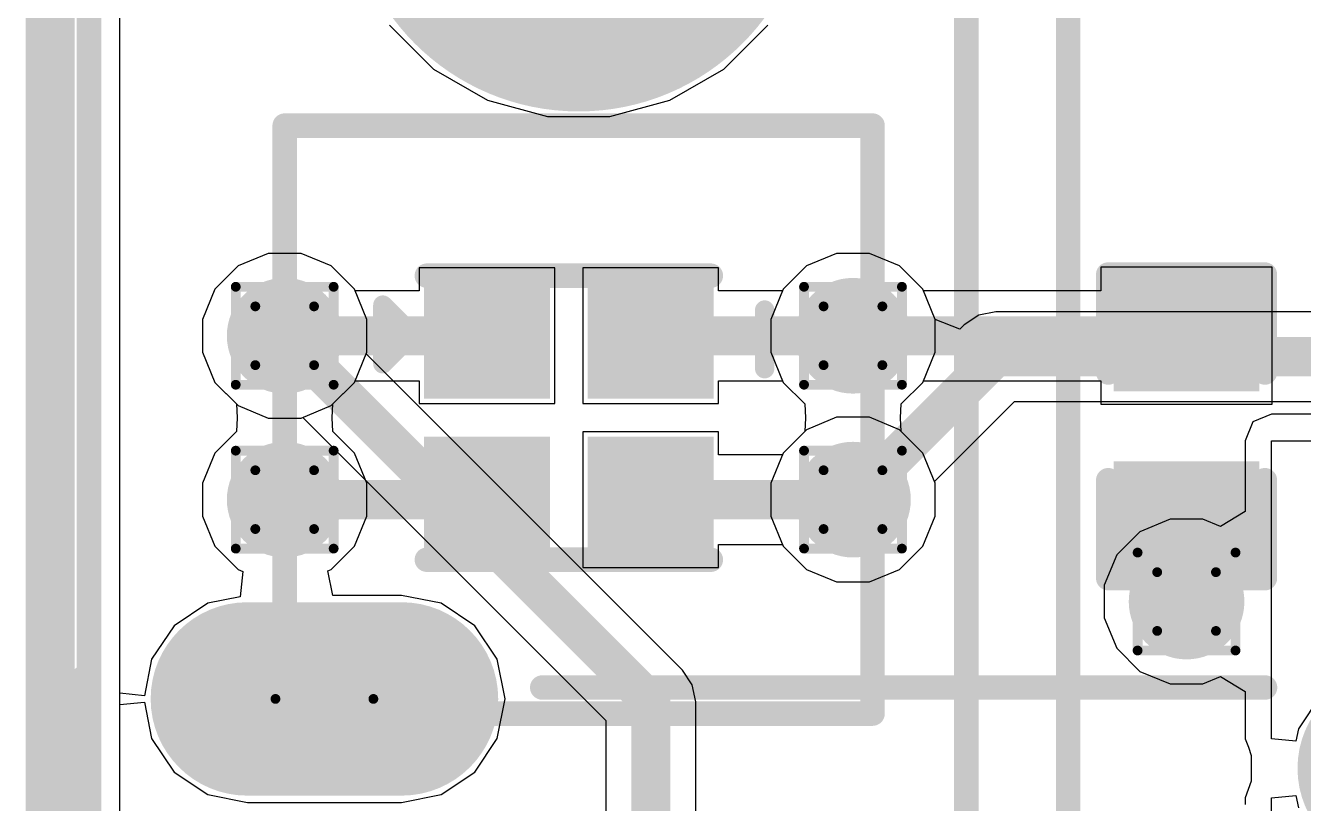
# Model space of a CAD drawing. Header units: inches. Extents: x -11 to 5433, y -4 to 5447.
# Drawn here: x -10.55 to -3.92, y 24.51 to 28.54 of the extents above; entities that cross this region are included whole.
import ezdxf

# ---------------------------------------------------------------- set-up
doc = ezdxf.new("R2010")
doc.units = ezdxf.units.IN
for name, color, linetype in [('Board_outline', 216, 'Continuous'), ('Bottom Layer', 5, 'Continuous'), ('Bottom Overlay', 54, 'Continuous'), ('Bottom Solder', 6, 'Continuous'), ('Dimensions', 6, 'Continuous'), ('Drill Drawing', 1, 'Continuous'), ('Ground', 16, 'Continuous'), ('Multi-Layer', 9, 'Continuous'), ('Pad Holes', 156, 'Continuous'), ('Power', 76, 'Continuous'), ('Top Layer', 1, 'Continuous'), ('Top Overlay', 2, 'Continuous'), ('Top Paste', 8, 'Continuous'), ('Top Solder', 216, 'Continuous'), ('Via Holes', 16, 'Continuous')]:
    doc.layers.add(name, color=color, linetype=linetype)

# ---------------------------------------------------------------- blocks, each defined once
blk = doc.blocks.new('LPAV3_160_1000D_1_4_2')
at = {"layer": 'Bottom Layer'}
h = blk.add_hatch(color=5, dxfattribs=at)
edge = h.paths.add_edge_path()
edge.add_arc((-8.89, 0), 1.1, 0, 360)
at = {"layer": 'Bottom Solder'}
h = blk.add_hatch(color=6, dxfattribs=at)
edge = h.paths.add_edge_path()
edge.add_arc((-8.89, 0), 1.2016, 0, 360)
at = {"layer": 'Ground'}
h = blk.add_hatch(color=16, dxfattribs=at)
edge = h.paths.add_edge_path()
edge.add_arc((-8.89, 0), 1.1, 0, 360)
at = {"layer": 'Multi-Layer'}
h = blk.add_hatch(color=9, dxfattribs=at)
edge = h.paths.add_edge_path()
edge.add_arc((-8.89, 0), 1.1, 0, 360)
at = {"layer": 'Pad Holes'}
h = blk.add_hatch(color=7, dxfattribs=at)
edge = h.paths.add_edge_path()
edge.add_arc((-8.89, 0), 0.9, 0, 360)
at = {"layer": 'Power'}
h = blk.add_hatch(color=76, dxfattribs=at)
edge = h.paths.add_edge_path()
edge.add_arc((-8.89, 0), 1.1, 0, 360)
at = {"layer": 'Top Layer'}
h = blk.add_hatch(color=1, dxfattribs=at)
edge = h.paths.add_edge_path()
edge.add_arc((-8.89, 0), 1.1, 0, 360)
at = {"layer": 'Top Solder'}
h = blk.add_hatch(color=216, dxfattribs=at)
edge = h.paths.add_edge_path()
edge.add_arc((-8.89, 0), 1.2016, 0, 360)
at = {"layer": 'Top Overlay'}
for points in [[(10.16, 2.54, 0.127, 0.127, 0), (-10.16, 2.54, 0.127, 0.127, 0)], [(-7.615, -1.525, 0.127, 0.127, 0), (-7.615, 1.525, 0.127, 0.127, 0)], [(-4.565, 1.525, 0.127, 0.127, 0), (-7.615, 1.525, 0.127, 0.127, 0)], [(-4.565, -1.525, 0.127, 0.127, 0), (-4.565, 1.525, 0.127, 0.127, 0)], [(-4.565, -1.525, 0.127, 0.127, 0), (-7.615, -1.525, 0.127, 0.127, 0)], [(10.16, -2.54, 0.127, 0.127, 0), (-10.16, -2.54, 0.127, 0.127, 0)]]:
    blk.add_lwpolyline(points, format="xyseb", dxfattribs=at)
for points in [[(-7.6468, 1.525, 0.0635, 0.0635, 1), (-7.5833, 1.525, 0.0635, 0.0635, 1)], [(-7.6468, 1.525, 0.0635, 0.0635, 1), (-7.5833, 1.525, 0.0635, 0.0635, 1)], [(-4.5968, 1.525, 0.0635, 0.0635, 1), (-4.5333, 1.525, 0.0635, 0.0635, 1)], [(-4.5968, 1.525, 0.0635, 0.0635, 1), (-4.5333, 1.525, 0.0635, 0.0635, 1)], [(-7.6468, -1.525, 0.0635, 0.0635, 1), (-7.5833, -1.525, 0.0635, 0.0635, 1)], [(-7.6468, -1.525, 0.0635, 0.0635, 1), (-7.5833, -1.525, 0.0635, 0.0635, 1)], [(-4.5968, -1.525, 0.0635, 0.0635, 1), (-4.5333, -1.525, 0.0635, 0.0635, 1)], [(-4.5968, -1.525, 0.0635, 0.0635, 1), (-4.5333, -1.525, 0.0635, 0.0635, 1)]]:
    blk.add_lwpolyline(points, format="xyseb", close=True, dxfattribs=at)
blk = doc.blocks.new('C___0402_34')
at = {"layer": 'Top Layer'}
for points in [[(-0.6985, -0.3175), (-0.6985, 0.3175), (-0.2413, 0.3175), (-0.2413, -0.3175)], [(0.2413, -0.3175), (0.2413, 0.3175), (0.6985, 0.3175), (0.6985, -0.3175)]]:
    blk.add_hatch(color=1, dxfattribs=at).paths.add_polyline_path(points)
at = {"layer": 'Top Paste'}
for points in [[(-0.6985, -0.3175), (-0.6985, 0.3175), (-0.2413, 0.3175), (-0.2413, -0.3175)], [(0.2413, -0.3175), (0.2413, 0.3175), (0.6985, 0.3175), (0.6985, -0.3175)]]:
    blk.add_hatch(color=8, dxfattribs=at).paths.add_polyline_path(points)
at = {"layer": 'Top Solder'}
for points in [[(-0.7585, -0.3775), (-0.7585, 0.3775), (-0.1813, 0.3775), (-0.1813, -0.3775)], [(0.1813, -0.3775), (0.1813, 0.3775), (0.7585, 0.3775), (0.7585, -0.3775)]]:
    blk.add_hatch(color=216, dxfattribs=at).paths.add_polyline_path(points)
at = {"layer": 'Top Overlay'}
for points in [[(-0.7874, -0.4064, 0.127, 0.127, 0), (-0.7874, 0.4064, 0.127, 0.127, 0)], [(-0.2794, 0.4064, 0.127, 0.127, 0), (-0.7874, 0.4064, 0.127, 0.127, 0)], [(0.7874, 0.4064, 0.127, 0.127, 0), (0.2794, 0.4064, 0.127, 0.127, 0)], [(0.7874, -0.4064, 0.127, 0.127, 0), (0.7874, 0.4064, 0.127, 0.127, 0)], [(-0.2794, -0.4064, 0.127, 0.127, 0), (-0.7874, -0.4064, 0.127, 0.127, 0)], [(0.7874, -0.4064, 0.127, 0.127, 0), (0.2794, -0.4064, 0.127, 0.127, 0)]]:
    blk.add_lwpolyline(points, format="xyseb", dxfattribs=at)
for points in [[(-0.8191, 0.4064, 0.0635, 0.0635, 1), (-0.7556, 0.4064, 0.0635, 0.0635, 1)], [(-0.8191, 0.4064, 0.0635, 0.0635, 1), (-0.7556, 0.4064, 0.0635, 0.0635, 1)], [(-0.3111, 0.4064, 0.0635, 0.0635, 1), (-0.2477, 0.4064, 0.0635, 0.0635, 1)], [(0.2477, 0.4064, 0.0635, 0.0635, 1), (0.3111, 0.4064, 0.0635, 0.0635, 1)], [(0.7556, 0.4064, 0.0635, 0.0635, 1), (0.8191, 0.4064, 0.0635, 0.0635, 1)], [(0.7556, 0.4064, 0.0635, 0.0635, 1), (0.8191, 0.4064, 0.0635, 0.0635, 1)], [(-0.8191, -0.4064, 0.0635, 0.0635, 1), (-0.7556, -0.4064, 0.0635, 0.0635, 1)], [(-0.8191, -0.4064, 0.0635, 0.0635, 1), (-0.7556, -0.4064, 0.0635, 0.0635, 1)], [(-0.3111, -0.4064, 0.0635, 0.0635, 1), (-0.2477, -0.4064, 0.0635, 0.0635, 1)], [(0.2477, -0.4064, 0.0635, 0.0635, 1), (0.3111, -0.4064, 0.0635, 0.0635, 1)], [(0.7556, -0.4064, 0.0635, 0.0635, 1), (0.8191, -0.4064, 0.0635, 0.0635, 1)], [(0.7556, -0.4064, 0.0635, 0.0635, 1), (0.8191, -0.4064, 0.0635, 0.0635, 1)]]:
    blk.add_lwpolyline(points, format="xyseb", close=True, dxfattribs=at)
blk = doc.blocks.new('XL_1010RGBC_WS2812B_59')
at = {"layer": 'Top Layer'}
for points in [[(-0.65, 0.65), (-0.2, 0.65), (-0.2, 0.2), (-0.65, 0.2)], [(0.2, 0.65), (0.65, 0.65), (0.65, 0.2), (0.2, 0.2)], [(-0.2, -0.2), (-0.2, -0.65), (-0.65, -0.65), (-0.65, -0.2)], [(0.65, -0.2), (0.65, -0.65), (0.2, -0.65), (0.2, -0.2)]]:
    blk.add_hatch(color=1, dxfattribs=at).paths.add_polyline_path(points)
at = {"layer": 'Top Paste'}
for points in [[(-0.65, 0.65), (-0.2, 0.65), (-0.2, 0.2), (-0.65, 0.2)], [(0.2, 0.65), (0.65, 0.65), (0.65, 0.2), (0.2, 0.2)], [(-0.2, -0.2), (-0.2, -0.65), (-0.65, -0.65), (-0.65, -0.2)], [(0.65, -0.2), (0.65, -0.65), (0.2, -0.65), (0.2, -0.2)]]:
    blk.add_hatch(color=8, dxfattribs=at).paths.add_polyline_path(points)
at = {"layer": 'Top Solder'}
for points in [[(-0.7516, 0.7516), (-0.0984, 0.7516), (-0.0984, 0.0984), (-0.7516, 0.0984)], [(0.0984, 0.7516), (0.7516, 0.7516), (0.7516, 0.0984), (0.0984, 0.0984)], [(-0.0984, -0.0984), (-0.0984, -0.7516), (-0.7516, -0.7516), (-0.7516, -0.0984)], [(0.7516, -0.0984), (0.7516, -0.7516), (0.0984, -0.7516), (0.0984, -0.0984)]]:
    blk.add_hatch(color=216, dxfattribs=at).paths.add_polyline_path(points)
at = {"layer": 'Top Overlay'}
for points in [[(-0.7366, 0.7366, 0.127, 0.127, 0), (0.7366, 0.7366, 0.127, 0.127, 0)], [(-0.9652, 0.2794, 0.1, 0.1, 0), (-0.9652, 0.5842, 0.1, 0.1, 0)], [(-0.9652, 0.5842, 0.1, 0.1, 0), (-0.8128, 0.4318, 0.1, 0.1, 0)], [(1.016, 0.254, 0.1, 0.1, 0), (1.016, 0.5588, 0.1, 0.1, 0)], [(-0.9652, 0.2794, 0.1, 0.1, 0), (-0.8128, 0.4318, 0.1, 0.1, 0)], [(0.8636, 0.4064, 0.1, 0.1, 0), (1.1684, 0.4064, 0.1, 0.1, 0)], [(-0.7366, -0.7366, 0.127, 0.127, 0), (0.7366, -0.7366, 0.127, 0.127, 0)]]:
    blk.add_lwpolyline(points, format="xyseb", dxfattribs=at)
for points in [[(-0.7683, 0.7366, 0.0635, 0.0635, 1), (-0.7048, 0.7366, 0.0635, 0.0635, 1)], [(0.7048, 0.7366, 0.0635, 0.0635, 1), (0.7683, 0.7366, 0.0635, 0.0635, 1)], [(-0.9902, 0.5842, 0.05, 0.05, 1), (-0.9402, 0.5842, 0.05, 0.05, 1)], [(-0.9902, 0.5842, 0.05, 0.05, 1), (-0.9402, 0.5842, 0.05, 0.05, 1)], [(0.991, 0.5588, 0.05, 0.05, 1), (1.041, 0.5588, 0.05, 0.05, 1)], [(-0.8378, 0.4318, 0.05, 0.05, 1), (-0.7878, 0.4318, 0.05, 0.05, 1)], [(-0.8378, 0.4318, 0.05, 0.05, 1), (-0.7878, 0.4318, 0.05, 0.05, 1)], [(0.8386, 0.4064, 0.05, 0.05, 1), (0.8886, 0.4064, 0.05, 0.05, 1)], [(1.1434, 0.4064, 0.05, 0.05, 1), (1.1934, 0.4064, 0.05, 0.05, 1)], [(-0.9902, 0.2794, 0.05, 0.05, 1), (-0.9402, 0.2794, 0.05, 0.05, 1)], [(-0.9902, 0.2794, 0.05, 0.05, 1), (-0.9402, 0.2794, 0.05, 0.05, 1)], [(0.991, 0.254, 0.05, 0.05, 1), (1.041, 0.254, 0.05, 0.05, 1)], [(-0.7683, -0.7366, 0.0635, 0.0635, 1), (-0.7048, -0.7366, 0.0635, 0.0635, 1)], [(0.7048, -0.7366, 0.0635, 0.0635, 1), (0.7683, -0.7366, 0.0635, 0.0635, 1)]]:
    blk.add_lwpolyline(points, format="xyseb", close=True, dxfattribs=at)
blk = doc.blocks.new('12401832E402A_B_152')
at = {"layer": 'Bottom Layer'}
h = blk.add_hatch(color=5, dxfattribs=at)
edge = h.paths.add_edge_path()
edge.add_arc((4.49, 4.33), 0.4, 0, 180)
edge.add_line((4.09, 4.33), (4.09, 3.53))
edge.add_arc((4.49, 3.53), 0.4, 180, 360)
edge.add_line((4.89, 3.53), (4.89, 4.33))
at = {"layer": 'Bottom Solder'}
h = blk.add_hatch(color=6, dxfattribs=at)
edge = h.paths.add_edge_path()
edge.add_arc((4.49, 4.33), 0.5016, 0, 180)
edge.add_line((3.9884, 4.33), (3.9884, 3.53))
edge.add_arc((4.49, 3.53), 0.5016, 180, 360)
edge.add_line((4.9916, 3.53), (4.9916, 4.33))
h = blk.add_hatch(color=6, dxfattribs=at)
edge = h.paths.add_edge_path()
edge.add_arc((4.13, -1.62), 0.5016, 0, 180)
edge.add_line((3.6284, -1.62), (3.6284, -2.42))
edge.add_arc((4.13, -2.42), 0.5016, 180, 360)
edge.add_line((4.6316, -2.42), (4.6316, -1.62))
at = {"layer": 'Ground'}
h = blk.add_hatch(color=16, dxfattribs=at)
edge = h.paths.add_edge_path()
edge.add_arc((4.49, 4.33), 0.4, 0, 180)
edge.add_line((4.09, 4.33), (4.09, 3.53))
edge.add_arc((4.49, 3.53), 0.4, 180, 360)
edge.add_line((4.89, 3.53), (4.89, 4.33))
at = {"layer": 'Multi-Layer'}
h = blk.add_hatch(color=9, dxfattribs=at)
edge = h.paths.add_edge_path()
edge.add_arc((4.49, 4.33), 0.4, 0, 180)
edge.add_line((4.09, 4.33), (4.09, 3.53))
edge.add_arc((4.49, 3.53), 0.4, 180, 360)
edge.add_line((4.89, 3.53), (4.89, 4.33))
at = {"layer": 'Pad Holes'}
h = blk.add_hatch(color=7, dxfattribs=at)
edge = h.paths.add_edge_path()
edge.add_arc((4.49, 4.23), 0.25, 0, 180)
edge.add_line((4.24, 4.23), (4.24, 3.63))
edge.add_arc((4.49, 3.63), 0.25, 180, 360)
edge.add_line((4.74, 3.63), (4.74, 4.23))
at = {"layer": 'Power'}
h = blk.add_hatch(color=76, dxfattribs=at)
edge = h.paths.add_edge_path()
edge.add_arc((4.49, 4.33), 0.4, 0, 180)
edge.add_line((4.09, 4.33), (4.09, 3.53))
edge.add_arc((4.49, 3.53), 0.4, 180, 360)
edge.add_line((4.89, 3.53), (4.89, 4.33))
at = {"layer": 'Top Layer'}
h = blk.add_hatch(color=1, dxfattribs=at)
edge = h.paths.add_edge_path()
edge.add_arc((4.49, 4.33), 0.4, 0, 180)
edge.add_line((4.09, 4.33), (4.09, 3.53))
edge.add_arc((4.49, 3.53), 0.4, 180, 360)
edge.add_line((4.89, 3.53), (4.89, 4.33))
at = {"layer": 'Top Solder'}
h = blk.add_hatch(color=216, dxfattribs=at)
edge = h.paths.add_edge_path()
edge.add_arc((4.49, 4.33), 0.5016, 0, 180)
edge.add_line((3.9884, 4.33), (3.9884, 3.53))
edge.add_arc((4.49, 3.53), 0.5016, 180, 360)
edge.add_line((4.9916, 3.53), (4.9916, 4.33))
h = blk.add_hatch(color=216, dxfattribs=at)
edge = h.paths.add_edge_path()
edge.add_arc((4.13, -1.62), 0.5016, 0, 180)
edge.add_line((3.6284, -1.62), (3.6284, -2.42))
edge.add_arc((4.13, -2.42), 0.5016, 180, 360)
edge.add_line((4.6316, -2.42), (4.6316, -1.62))
at = {"layer": 'Bottom Overlay'}
for points in [[(-4.6, 5.18, 0.127, 0.127, 0), (4.6, 5.18, 0.127, 0.127, 0)], [(4.5492, 2.8, 0.127, 0.127, 0), (4.5492, -0.95, 0.127, 0.127, 0)]]:
    blk.add_lwpolyline(points, format="xyseb", dxfattribs=at)
for points in [[(4.5683, 5.18, 0.0635, 0.0635, 1), (4.6318, 5.18, 0.0635, 0.0635, 1)], [(4.5175, 2.8, 0.0635, 0.0635, 1), (4.581, 2.8, 0.0635, 0.0635, 1)], [(4.5175, -0.95, 0.0635, 0.0635, 1), (4.581, -0.95, 0.0635, 0.0635, 1)]]:
    blk.add_lwpolyline(points, format="xyseb", close=True, dxfattribs=at)

msp = doc.modelspace()

# ---------------------------------------------------------------- hatches: boundary and pattern name
at = {"layer": 'Bottom Layer'}
h = msp.add_hatch(color=5, dxfattribs=at)
edge = h.paths.add_edge_path()
edge.add_arc((-9.2092, 26.9351), 0.3, 0, 360)
h = msp.add_hatch(color=5, dxfattribs=at)
edge = h.paths.add_edge_path()
edge.add_arc((-6.2608, 26.9351), 0.3, 0, 360)
h = msp.add_hatch(color=5, dxfattribs=at)
edge = h.paths.add_edge_path()
edge.add_arc((-9.2092, 26.0851), 0.3, 0, 360)
h = msp.add_hatch(color=5, dxfattribs=at)
edge = h.paths.add_edge_path()
edge.add_arc((-6.2608, 26.0851), 0.3, 0, 360)
h = msp.add_hatch(color=5, dxfattribs=at)
edge = h.paths.add_edge_path()
edge.add_arc((-4.5301, 25.5565), 0.3, 0, 360)
at = {"layer": 'Ground'}
h = msp.add_hatch(color=16, dxfattribs=at)
edge = h.paths.add_edge_path()
edge.add_arc((-9.2092, 26.9351), 0.3, 0, 360)
h = msp.add_hatch(color=16, dxfattribs=at)
edge = h.paths.add_edge_path()
edge.add_arc((-6.2608, 26.9351), 0.3, 0, 360)
h = msp.add_hatch(color=16, dxfattribs=at)
edge = h.paths.add_edge_path()
edge.add_arc((-9.2092, 26.0851), 0.3, 0, 360)
h = msp.add_hatch(color=16, dxfattribs=at)
edge = h.paths.add_edge_path()
edge.add_arc((-6.2608, 26.0851), 0.3, 0, 360)
h = msp.add_hatch(color=16, dxfattribs=at)
edge = h.paths.add_edge_path()
edge.add_arc((-4.5301, 25.5565), 0.3, 0, 360)
at = {"layer": 'Power'}
h = msp.add_hatch(color=76, dxfattribs=at)
edge = h.paths.add_edge_path()
edge.add_arc((-9.2092, 26.9351), 0.3, 0, 360)
h = msp.add_hatch(color=76, dxfattribs=at)
edge = h.paths.add_edge_path()
edge.add_arc((-6.2608, 26.9351), 0.3, 0, 360)
h = msp.add_hatch(color=76, dxfattribs=at)
edge = h.paths.add_edge_path()
edge.add_arc((-9.2092, 26.0851), 0.3, 0, 360)
h = msp.add_hatch(color=76, dxfattribs=at)
edge = h.paths.add_edge_path()
edge.add_arc((-6.2608, 26.0851), 0.3, 0, 360)
h = msp.add_hatch(color=76, dxfattribs=at)
edge = h.paths.add_edge_path()
edge.add_arc((-4.5301, 25.5565), 0.3, 0, 360)
at = {"layer": 'Top Layer'}
h = msp.add_hatch(color=1, dxfattribs=at)
edge = h.paths.add_edge_path()
edge.add_arc((-9.2092, 26.9351), 0.3, 0, 360)
h = msp.add_hatch(color=1, dxfattribs=at)
edge = h.paths.add_edge_path()
edge.add_arc((-6.2608, 26.9351), 0.3, 0, 360)
h = msp.add_hatch(color=1, dxfattribs=at)
edge = h.paths.add_edge_path()
edge.add_arc((-9.2092, 26.0851), 0.3, 0, 360)
h = msp.add_hatch(color=1, dxfattribs=at)
edge = h.paths.add_edge_path()
edge.add_arc((-6.2608, 26.0851), 0.3, 0, 360)
h = msp.add_hatch(color=1, dxfattribs=at)
edge = h.paths.add_edge_path()
edge.add_arc((-4.5301, 25.5565), 0.3, 0, 360)
at = {"layer": 'Via Holes'}
h = msp.add_hatch(color=7, dxfattribs=at)
edge = h.paths.add_edge_path()
edge.add_arc((-9.2092, 26.9351), 0.15, 0, 360)
h = msp.add_hatch(color=7, dxfattribs=at)
edge = h.paths.add_edge_path()
edge.add_arc((-6.2608, 26.9351), 0.15, 0, 360)
h = msp.add_hatch(color=7, dxfattribs=at)
edge = h.paths.add_edge_path()
edge.add_arc((-9.2092, 26.0851), 0.15, 0, 360)
h = msp.add_hatch(color=7, dxfattribs=at)
edge = h.paths.add_edge_path()
edge.add_arc((-6.2608, 26.0851), 0.15, 0, 360)
h = msp.add_hatch(color=7, dxfattribs=at)
edge = h.paths.add_edge_path()
edge.add_arc((-4.5301, 25.5565), 0.15, 0, 360)

# ---------------------------------------------------------------- linework, layer by layer
at = {"layer": 'Board_outline'}
msp.add_lwpolyline([(-10.4266, -3, 0.254, 0.254, 0), (-10.4266, 33.995, 0.254, 0.254, 0)], format="xyseb", dxfattribs=at)
at = {"layer": 'Bottom Layer'}
for p, q in [((-10.064, 13.8229), (-10.064, 33.995)), ((-8.666, 28.5468), (-8.4376, 28.3184)), ((-6.9308, 28.3184), (-6.7024, 28.5468)), ((-8.4376, 28.3184), (-8.1578, 28.1568)), ((-7.2106, 28.1568), (-6.9308, 28.3184)), ((-8.1578, 28.1568), (-7.8457, 28.0732)), ((-7.5227, 28.0732), (-7.2106, 28.1568)), ((-7.8457, 28.0732), (-7.5227, 28.0732)), ((-9.2941, 27.3621), (-9.4511, 27.2971)), ((-9.1243, 27.3621), (-9.2941, 27.3621)), ((-8.9673, 27.2971), (-9.1243, 27.3621)), ((-6.3457, 27.3621), (-6.5027, 27.2971)), ((-6.1759, 27.3621), (-6.3457, 27.3621)), ((-6.0189, 27.2971), (-6.1759, 27.3621)), ((-9.4511, 27.2971), (-9.5712, 27.177)), ((-8.8472, 27.177), (-8.9673, 27.2971)), ((-6.5027, 27.2971), (-6.6228, 27.177)), ((-5.8988, 27.177), (-6.0189, 27.2971)), ((-9.5712, 27.177), (-9.6362, 27.02)), ((-8.7822, 27.02), (-8.8472, 27.177)), ((-6.6228, 27.177), (-6.6878, 27.02)), ((-5.8338, 27.02), (-5.8988, 27.177)), ((-5.5192, 27.0598), (-5.6083, 27.0421)), ((3.3325, 27.0598), (-5.5192, 27.0598)), ((-9.6362, 27.02), (-9.6362, 26.8502)), ((-8.7822, 26.8502), (-8.7822, 27.02)), ((-6.6878, 27.02), (-6.6878, 26.8502)), ((-5.7068, 26.9687), (-5.8338, 27.02)), ((-5.684, 26.9916), (-5.7068, 26.9687)), ((-5.6083, 27.0421), (-5.684, 26.9916)), ((-9.6362, 26.8502), (-9.5712, 26.6932)), ((-8.7858, 26.8414), (-8.7822, 26.8502)), ((-7.1452, 25.2007), (-8.7858, 26.8414)), ((-6.6878, 26.8502), (-6.6228, 26.6932)), ((-9.5712, 26.6932), (-9.4511, 26.5731)), ((-6.6228, 26.6932), (-6.5108, 26.5812)), ((-5.8374, 26.1788), (-5.4226, 26.5937)), ((-5.4226, 26.5937), (-0.9441, 26.5937)), ((-9.4511, 26.5731), (-9.2941, 26.5081)), ((-6.5108, 26.5812), (-6.5065, 26.5101)), ((-9.2941, 26.5081), (-9.1243, 26.5081)), ((-9.1243, 26.5081), (-9.1155, 26.5117)), ((-9.1155, 26.5117), (-7.5431, 24.9394)), ((-6.5065, 26.5101), (-6.5108, 26.439)), ((-6.5108, 26.439), (-6.6228, 26.327)), ((-6.6228, 26.327), (-6.6878, 26.17)), ((-6.6878, 26.17), (-6.6878, 26.0002)), ((-5.8338, 26.17), (-5.8374, 26.1788)), ((-5.8338, 26.0002), (-5.8338, 26.17)), ((-6.6878, 26.0002), (-6.6228, 25.8432)), ((-5.8988, 25.8432), (-5.8338, 26.0002)), ((-6.6228, 25.8432), (-6.5027, 25.7231)), ((-6.0189, 25.7231), (-5.8988, 25.8432)), ((-6.5027, 25.7231), (-6.3457, 25.6581)), ((-6.3457, 25.6581), (-6.1759, 25.6581)), ((-6.1759, 25.6581), (-6.0189, 25.7231)), ((-7.0947, 25.1251), (-7.1452, 25.2007)), ((-7.0769, 25.0359), (-7.0947, 25.1251)), ((-7.0769, 23.1858), (-7.0769, 25.0359)), ((-7.5431, 24.9394), (-7.5431, 23.0893))]:
    msp.add_line(p, q, dxfattribs=at)
for points in [[(-9.2092, 26.9351, 0.2032, 0.2032, 0), (-7.31, 25.0359, 0.2032, 0.2032, 0)], [(-6.2608, 26.0851, 0.2032, 0.2032, 0), (-5.5192, 26.8267, 0.2032, 0.2032, 0)], [(-5.5192, 26.8267, 0.2032, 0.2032, 0), (3.429, 26.8267, 0.2032, 0.2032, 0)], [(-7.31, 23.0893, 0.2032, 0.2032, 0), (-7.31, 25.0359, 0.2032, 0.2032, 0)]]:
    msp.add_lwpolyline(points, format="xyseb", dxfattribs=at)
for points in [[(-9.26, 26.9351, 0.1016, 0.1016, 1), (-9.1584, 26.9351, 0.1016, 0.1016, 1)], [(-5.57, 26.8267, 0.1016, 0.1016, 1), (-5.4684, 26.8267, 0.1016, 0.1016, 1)], [(-5.57, 26.8267, 0.1016, 0.1016, 1), (-5.4684, 26.8267, 0.1016, 0.1016, 1)], [(-6.3116, 26.0851, 0.1016, 0.1016, 1), (-6.21, 26.0851, 0.1016, 0.1016, 1)], [(-7.3608, 25.0359, 0.1016, 0.1016, 1), (-7.2592, 25.0359, 0.1016, 0.1016, 1)], [(-7.3608, 25.0359, 0.1016, 0.1016, 1), (-7.2592, 25.0359, 0.1016, 0.1016, 1)]]:
    msp.add_lwpolyline(points, format="xyseb", close=True, dxfattribs=at)
at = {"layer": 'Dimensions'}
msp.add_lwpolyline([(-5.6731, 15.4975, 0.127, 0.127, 0), (-5.6731, 28.6379, 0.127, 0.127, 0)], format="xyseb", dxfattribs=at)
at = {"layer": 'Drill Drawing'}
for points in [[(-9.4632, 27.1891, 0.0508, 0.0508, 0), (-8.9552, 27.1891, 0.0508, 0.0508, 0)], [(-9.4632, 26.6811, 0.0508, 0.0508, 0), (-9.4632, 27.1891, 0.0508, 0.0508, 0)], [(-8.9552, 26.6811, 0.0508, 0.0508, 0), (-8.9552, 27.1891, 0.0508, 0.0508, 0)], [(-6.5148, 27.1891, 0.0508, 0.0508, 0), (-6.0068, 27.1891, 0.0508, 0.0508, 0)], [(-6.5148, 26.6811, 0.0508, 0.0508, 0), (-6.5148, 27.1891, 0.0508, 0.0508, 0)], [(-6.0068, 26.6811, 0.0508, 0.0508, 0), (-6.0068, 27.1891, 0.0508, 0.0508, 0)], [(-9.3616, 27.0875, 0.0508, 0.0508, 0), (-9.0568, 27.0875, 0.0508, 0.0508, 0)], [(-9.3616, 26.7827, 0.0508, 0.0508, 0), (-9.3616, 27.0875, 0.0508, 0.0508, 0)], [(-9.0568, 26.7827, 0.0508, 0.0508, 0), (-9.0568, 27.0875, 0.0508, 0.0508, 0)], [(-6.4132, 27.0875, 0.0508, 0.0508, 0), (-6.1084, 27.0875, 0.0508, 0.0508, 0)], [(-6.4132, 26.7827, 0.0508, 0.0508, 0), (-6.4132, 27.0875, 0.0508, 0.0508, 0)], [(-6.1084, 26.7827, 0.0508, 0.0508, 0), (-6.1084, 27.0875, 0.0508, 0.0508, 0)], [(-9.3616, 26.7827, 0.0508, 0.0508, 0), (-9.0568, 26.7827, 0.0508, 0.0508, 0)], [(-6.4132, 26.7827, 0.0508, 0.0508, 0), (-6.1084, 26.7827, 0.0508, 0.0508, 0)], [(-9.4632, 26.6811, 0.0508, 0.0508, 0), (-8.9552, 26.6811, 0.0508, 0.0508, 0)], [(-6.5148, 26.6811, 0.0508, 0.0508, 0), (-6.0068, 26.6811, 0.0508, 0.0508, 0)], [(-9.4632, 26.3391, 0.0508, 0.0508, 0), (-8.9552, 26.3391, 0.0508, 0.0508, 0)], [(-9.4632, 25.8311, 0.0508, 0.0508, 0), (-9.4632, 26.3391, 0.0508, 0.0508, 0)], [(-8.9552, 25.8311, 0.0508, 0.0508, 0), (-8.9552, 26.3391, 0.0508, 0.0508, 0)], [(-6.5148, 26.3391, 0.0508, 0.0508, 0), (-6.0068, 26.3391, 0.0508, 0.0508, 0)], [(-6.5148, 25.8311, 0.0508, 0.0508, 0), (-6.5148, 26.3391, 0.0508, 0.0508, 0)], [(-6.0068, 25.8311, 0.0508, 0.0508, 0), (-6.0068, 26.3391, 0.0508, 0.0508, 0)], [(-9.3616, 26.2375, 0.0508, 0.0508, 0), (-9.0568, 26.2375, 0.0508, 0.0508, 0)], [(-9.3616, 25.9327, 0.0508, 0.0508, 0), (-9.3616, 26.2375, 0.0508, 0.0508, 0)], [(-9.0568, 25.9327, 0.0508, 0.0508, 0), (-9.0568, 26.2375, 0.0508, 0.0508, 0)], [(-6.4132, 26.2375, 0.0508, 0.0508, 0), (-6.1084, 26.2375, 0.0508, 0.0508, 0)], [(-6.4132, 25.9327, 0.0508, 0.0508, 0), (-6.4132, 26.2375, 0.0508, 0.0508, 0)], [(-6.1084, 25.9327, 0.0508, 0.0508, 0), (-6.1084, 26.2375, 0.0508, 0.0508, 0)], [(-9.3616, 25.9327, 0.0508, 0.0508, 0), (-9.0568, 25.9327, 0.0508, 0.0508, 0)], [(-6.4132, 25.9327, 0.0508, 0.0508, 0), (-6.1084, 25.9327, 0.0508, 0.0508, 0)], [(-9.4632, 25.8311, 0.0508, 0.0508, 0), (-8.9552, 25.8311, 0.0508, 0.0508, 0)], [(-6.5148, 25.8311, 0.0508, 0.0508, 0), (-6.0068, 25.8311, 0.0508, 0.0508, 0)], [(-4.7841, 25.8105, 0.0508, 0.0508, 0), (-4.2761, 25.8105, 0.0508, 0.0508, 0)], [(-4.7841, 25.3025, 0.0508, 0.0508, 0), (-4.7841, 25.8105, 0.0508, 0.0508, 0)], [(-4.2761, 25.3025, 0.0508, 0.0508, 0), (-4.2761, 25.8105, 0.0508, 0.0508, 0)], [(-4.6825, 25.7089, 0.0508, 0.0508, 0), (-4.3777, 25.7089, 0.0508, 0.0508, 0)], [(-4.6825, 25.4041, 0.0508, 0.0508, 0), (-4.6825, 25.7089, 0.0508, 0.0508, 0)], [(-4.3777, 25.4041, 0.0508, 0.0508, 0), (-4.3777, 25.7089, 0.0508, 0.0508, 0)], [(-4.6825, 25.4041, 0.0508, 0.0508, 0), (-4.3777, 25.4041, 0.0508, 0.0508, 0)], [(-4.7841, 25.3025, 0.0508, 0.0508, 0), (-4.2761, 25.3025, 0.0508, 0.0508, 0)]]:
    msp.add_lwpolyline(points, format="xyseb", dxfattribs=at)
for points in [[(-9.4759, 27.1891, 0.0254, 0.0254, 1), (-9.4505, 27.1891, 0.0254, 0.0254, 1)], [(-9.4759, 27.1891, 0.0254, 0.0254, 1), (-9.4505, 27.1891, 0.0254, 0.0254, 1)], [(-8.9679, 27.1891, 0.0254, 0.0254, 1), (-8.9425, 27.1891, 0.0254, 0.0254, 1)], [(-8.9679, 27.1891, 0.0254, 0.0254, 1), (-8.9425, 27.1891, 0.0254, 0.0254, 1)], [(-6.5275, 27.1891, 0.0254, 0.0254, 1), (-6.5021, 27.1891, 0.0254, 0.0254, 1)], [(-6.5275, 27.1891, 0.0254, 0.0254, 1), (-6.5021, 27.1891, 0.0254, 0.0254, 1)], [(-6.0195, 27.1891, 0.0254, 0.0254, 1), (-5.9941, 27.1891, 0.0254, 0.0254, 1)], [(-6.0195, 27.1891, 0.0254, 0.0254, 1), (-5.9941, 27.1891, 0.0254, 0.0254, 1)], [(-9.3743, 27.0875, 0.0254, 0.0254, 1), (-9.3489, 27.0875, 0.0254, 0.0254, 1)], [(-9.3743, 27.0875, 0.0254, 0.0254, 1), (-9.3489, 27.0875, 0.0254, 0.0254, 1)], [(-9.0695, 27.0875, 0.0254, 0.0254, 1), (-9.0441, 27.0875, 0.0254, 0.0254, 1)], [(-9.0695, 27.0875, 0.0254, 0.0254, 1), (-9.0441, 27.0875, 0.0254, 0.0254, 1)], [(-6.4259, 27.0875, 0.0254, 0.0254, 1), (-6.4005, 27.0875, 0.0254, 0.0254, 1)], [(-6.4259, 27.0875, 0.0254, 0.0254, 1), (-6.4005, 27.0875, 0.0254, 0.0254, 1)], [(-6.1211, 27.0875, 0.0254, 0.0254, 1), (-6.0957, 27.0875, 0.0254, 0.0254, 1)], [(-6.1211, 27.0875, 0.0254, 0.0254, 1), (-6.0957, 27.0875, 0.0254, 0.0254, 1)], [(-9.3743, 26.7827, 0.0254, 0.0254, 1), (-9.3489, 26.7827, 0.0254, 0.0254, 1)], [(-9.3743, 26.7827, 0.0254, 0.0254, 1), (-9.3489, 26.7827, 0.0254, 0.0254, 1)], [(-9.0695, 26.7827, 0.0254, 0.0254, 1), (-9.0441, 26.7827, 0.0254, 0.0254, 1)], [(-9.0695, 26.7827, 0.0254, 0.0254, 1), (-9.0441, 26.7827, 0.0254, 0.0254, 1)], [(-6.4259, 26.7827, 0.0254, 0.0254, 1), (-6.4005, 26.7827, 0.0254, 0.0254, 1)], [(-6.4259, 26.7827, 0.0254, 0.0254, 1), (-6.4005, 26.7827, 0.0254, 0.0254, 1)], [(-6.1211, 26.7827, 0.0254, 0.0254, 1), (-6.0957, 26.7827, 0.0254, 0.0254, 1)], [(-6.1211, 26.7827, 0.0254, 0.0254, 1), (-6.0957, 26.7827, 0.0254, 0.0254, 1)], [(-9.4759, 26.6811, 0.0254, 0.0254, 1), (-9.4505, 26.6811, 0.0254, 0.0254, 1)], [(-9.4759, 26.6811, 0.0254, 0.0254, 1), (-9.4505, 26.6811, 0.0254, 0.0254, 1)], [(-8.9679, 26.6811, 0.0254, 0.0254, 1), (-8.9425, 26.6811, 0.0254, 0.0254, 1)], [(-8.9679, 26.6811, 0.0254, 0.0254, 1), (-8.9425, 26.6811, 0.0254, 0.0254, 1)], [(-6.5275, 26.6811, 0.0254, 0.0254, 1), (-6.5021, 26.6811, 0.0254, 0.0254, 1)], [(-6.5275, 26.6811, 0.0254, 0.0254, 1), (-6.5021, 26.6811, 0.0254, 0.0254, 1)], [(-6.0195, 26.6811, 0.0254, 0.0254, 1), (-5.9941, 26.6811, 0.0254, 0.0254, 1)], [(-6.0195, 26.6811, 0.0254, 0.0254, 1), (-5.9941, 26.6811, 0.0254, 0.0254, 1)], [(-9.4759, 26.3391, 0.0254, 0.0254, 1), (-9.4505, 26.3391, 0.0254, 0.0254, 1)], [(-9.4759, 26.3391, 0.0254, 0.0254, 1), (-9.4505, 26.3391, 0.0254, 0.0254, 1)], [(-8.9679, 26.3391, 0.0254, 0.0254, 1), (-8.9425, 26.3391, 0.0254, 0.0254, 1)], [(-8.9679, 26.3391, 0.0254, 0.0254, 1), (-8.9425, 26.3391, 0.0254, 0.0254, 1)], [(-6.5275, 26.3391, 0.0254, 0.0254, 1), (-6.5021, 26.3391, 0.0254, 0.0254, 1)], [(-6.5275, 26.3391, 0.0254, 0.0254, 1), (-6.5021, 26.3391, 0.0254, 0.0254, 1)], [(-6.0195, 26.3391, 0.0254, 0.0254, 1), (-5.9941, 26.3391, 0.0254, 0.0254, 1)], [(-6.0195, 26.3391, 0.0254, 0.0254, 1), (-5.9941, 26.3391, 0.0254, 0.0254, 1)], [(-9.3743, 26.2375, 0.0254, 0.0254, 1), (-9.3489, 26.2375, 0.0254, 0.0254, 1)], [(-9.3743, 26.2375, 0.0254, 0.0254, 1), (-9.3489, 26.2375, 0.0254, 0.0254, 1)], [(-9.0695, 26.2375, 0.0254, 0.0254, 1), (-9.0441, 26.2375, 0.0254, 0.0254, 1)], [(-9.0695, 26.2375, 0.0254, 0.0254, 1), (-9.0441, 26.2375, 0.0254, 0.0254, 1)], [(-6.4259, 26.2375, 0.0254, 0.0254, 1), (-6.4005, 26.2375, 0.0254, 0.0254, 1)], [(-6.4259, 26.2375, 0.0254, 0.0254, 1), (-6.4005, 26.2375, 0.0254, 0.0254, 1)], [(-6.1211, 26.2375, 0.0254, 0.0254, 1), (-6.0957, 26.2375, 0.0254, 0.0254, 1)], [(-6.1211, 26.2375, 0.0254, 0.0254, 1), (-6.0957, 26.2375, 0.0254, 0.0254, 1)], [(-9.3743, 25.9327, 0.0254, 0.0254, 1), (-9.3489, 25.9327, 0.0254, 0.0254, 1)], [(-9.3743, 25.9327, 0.0254, 0.0254, 1), (-9.3489, 25.9327, 0.0254, 0.0254, 1)], [(-9.0695, 25.9327, 0.0254, 0.0254, 1), (-9.0441, 25.9327, 0.0254, 0.0254, 1)], [(-9.0695, 25.9327, 0.0254, 0.0254, 1), (-9.0441, 25.9327, 0.0254, 0.0254, 1)], [(-6.4259, 25.9327, 0.0254, 0.0254, 1), (-6.4005, 25.9327, 0.0254, 0.0254, 1)], [(-6.4259, 25.9327, 0.0254, 0.0254, 1), (-6.4005, 25.9327, 0.0254, 0.0254, 1)], [(-6.1211, 25.9327, 0.0254, 0.0254, 1), (-6.0957, 25.9327, 0.0254, 0.0254, 1)], [(-6.1211, 25.9327, 0.0254, 0.0254, 1), (-6.0957, 25.9327, 0.0254, 0.0254, 1)], [(-9.4759, 25.8311, 0.0254, 0.0254, 1), (-9.4505, 25.8311, 0.0254, 0.0254, 1)], [(-9.4759, 25.8311, 0.0254, 0.0254, 1), (-9.4505, 25.8311, 0.0254, 0.0254, 1)], [(-8.9679, 25.8311, 0.0254, 0.0254, 1), (-8.9425, 25.8311, 0.0254, 0.0254, 1)], [(-8.9679, 25.8311, 0.0254, 0.0254, 1), (-8.9425, 25.8311, 0.0254, 0.0254, 1)], [(-6.5275, 25.8311, 0.0254, 0.0254, 1), (-6.5021, 25.8311, 0.0254, 0.0254, 1)], [(-6.5275, 25.8311, 0.0254, 0.0254, 1), (-6.5021, 25.8311, 0.0254, 0.0254, 1)], [(-6.0195, 25.8311, 0.0254, 0.0254, 1), (-5.9941, 25.8311, 0.0254, 0.0254, 1)], [(-6.0195, 25.8311, 0.0254, 0.0254, 1), (-5.9941, 25.8311, 0.0254, 0.0254, 1)], [(-4.7968, 25.8105, 0.0254, 0.0254, 1), (-4.7714, 25.8105, 0.0254, 0.0254, 1)], [(-4.7968, 25.8105, 0.0254, 0.0254, 1), (-4.7714, 25.8105, 0.0254, 0.0254, 1)], [(-4.2888, 25.8105, 0.0254, 0.0254, 1), (-4.2634, 25.8105, 0.0254, 0.0254, 1)], [(-4.2888, 25.8105, 0.0254, 0.0254, 1), (-4.2634, 25.8105, 0.0254, 0.0254, 1)], [(-4.6952, 25.7089, 0.0254, 0.0254, 1), (-4.6698, 25.7089, 0.0254, 0.0254, 1)], [(-4.6952, 25.7089, 0.0254, 0.0254, 1), (-4.6698, 25.7089, 0.0254, 0.0254, 1)], [(-4.3904, 25.7089, 0.0254, 0.0254, 1), (-4.365, 25.7089, 0.0254, 0.0254, 1)], [(-4.3904, 25.7089, 0.0254, 0.0254, 1), (-4.365, 25.7089, 0.0254, 0.0254, 1)], [(-4.6952, 25.4041, 0.0254, 0.0254, 1), (-4.6698, 25.4041, 0.0254, 0.0254, 1)], [(-4.6952, 25.4041, 0.0254, 0.0254, 1), (-4.6698, 25.4041, 0.0254, 0.0254, 1)], [(-4.3904, 25.4041, 0.0254, 0.0254, 1), (-4.365, 25.4041, 0.0254, 0.0254, 1)], [(-4.3904, 25.4041, 0.0254, 0.0254, 1), (-4.365, 25.4041, 0.0254, 0.0254, 1)], [(-8.749, 25.0514, 0.0508, 0.0508, 1), (-9.257, 25.0514, 0.0508, 0.0508, 1)], [(-4.7968, 25.3025, 0.0254, 0.0254, 1), (-4.7714, 25.3025, 0.0254, 0.0254, 1)], [(-4.7968, 25.3025, 0.0254, 0.0254, 1), (-4.7714, 25.3025, 0.0254, 0.0254, 1)], [(-4.2888, 25.3025, 0.0254, 0.0254, 1), (-4.2634, 25.3025, 0.0254, 0.0254, 1)], [(-4.2888, 25.3025, 0.0254, 0.0254, 1), (-4.2634, 25.3025, 0.0254, 0.0254, 1)], [(-9.2697, 25.0514, 0.0254, 0.0254, 1), (-9.2443, 25.0514, 0.0254, 0.0254, 1)], [(-8.7617, 25.0514, 0.0254, 0.0254, 1), (-8.7363, 25.0514, 0.0254, 0.0254, 1)]]:
    msp.add_lwpolyline(points, format="xyseb", close=True, dxfattribs=at)
at = {"layer": 'Ground'}
for p, q in [((-10.064, 9.5964), (-10.064, 33.995)), ((-8.666, 28.5468), (-8.4376, 28.3184)), ((-6.9308, 28.3184), (-6.7024, 28.5468)), ((-8.4376, 28.3184), (-8.1578, 28.1568)), ((-7.2106, 28.1568), (-6.9308, 28.3184)), ((-8.1578, 28.1568), (-7.8457, 28.0732)), ((-7.5227, 28.0732), (-7.2106, 28.1568)), ((-7.8457, 28.0732), (-7.5227, 28.0732)), ((-9.2941, 27.3621), (-9.4511, 27.2971)), ((-9.1243, 27.3621), (-9.2941, 27.3621)), ((-8.9673, 27.2971), (-9.1243, 27.3621)), ((-6.3457, 27.3621), (-6.5027, 27.2971)), ((-6.1759, 27.3621), (-6.3457, 27.3621)), ((-6.0189, 27.2971), (-6.1759, 27.3621)), ((-9.4511, 27.2971), (-9.5712, 27.177)), ((-8.8472, 27.177), (-8.9673, 27.2971)), ((-6.5027, 27.2971), (-6.6228, 27.177)), ((-5.8988, 27.177), (-6.0189, 27.2971)), ((-9.5712, 27.177), (-9.6362, 27.02)), ((-8.7822, 27.02), (-8.8472, 27.177)), ((-6.6228, 27.177), (-6.6878, 27.02)), ((-5.8338, 27.02), (-5.8988, 27.177)), ((-9.6362, 27.02), (-9.6362, 26.8502)), ((-8.7822, 26.8502), (-8.7822, 27.02)), ((-6.6878, 27.02), (-6.6878, 26.8502)), ((-5.8338, 26.8502), (-5.8338, 27.02)), ((-9.6362, 26.8502), (-9.5712, 26.6932)), ((-8.8472, 26.6932), (-8.7822, 26.8502)), ((-6.6878, 26.8502), (-6.6228, 26.6932)), ((-5.8988, 26.6932), (-5.8338, 26.8502)), ((-9.5712, 26.6932), (-9.4511, 26.5731)), ((-8.9673, 26.5731), (-8.8472, 26.6932)), ((-6.6228, 26.6932), (-6.5108, 26.5812)), ((-6.0108, 26.5812), (-5.8988, 26.6932)), ((-9.4511, 26.5731), (-9.2941, 26.5081)), ((-9.1243, 26.5081), (-8.9673, 26.5731)), ((-6.5108, 26.5812), (-6.5065, 26.5101)), ((-6.0151, 26.5101), (-6.0108, 26.5812)), ((-9.2941, 26.5081), (-9.1243, 26.5081)), ((-6.5065, 26.5101), (-6.5108, 26.439)), ((-6.0108, 26.439), (-6.0151, 26.5101)), ((-6.5108, 26.439), (-6.6228, 26.327)), ((-5.8988, 26.327), (-6.0108, 26.439)), ((-6.6228, 26.327), (-6.6878, 26.17)), ((-5.8338, 26.17), (-5.8988, 26.327)), ((-6.6878, 26.17), (-6.6878, 26.0002)), ((-5.8338, 26.0002), (-5.8338, 26.17)), ((-6.6878, 26.0002), (-6.6228, 25.8432)), ((-5.8988, 25.8432), (-5.8338, 26.0002)), ((-6.6228, 25.8432), (-6.5027, 25.7231)), ((-6.0189, 25.7231), (-5.8988, 25.8432)), ((-6.5027, 25.7231), (-6.3457, 25.6581)), ((-6.3457, 25.6581), (-6.1759, 25.6581)), ((-6.1759, 25.6581), (-6.0189, 25.7231))]:
    msp.add_line(p, q, dxfattribs=at)
at = {"layer": 'Power'}
for p, q in [((-10.064, 25.0806), (-10.064, 34.0223)), ((-8.666, 28.5468), (-8.4376, 28.3184)), ((-6.9308, 28.3184), (-6.7024, 28.5468)), ((-8.4376, 28.3184), (-8.1578, 28.1568)), ((-7.2106, 28.1568), (-6.9308, 28.3184)), ((-8.1578, 28.1568), (-7.8457, 28.0732)), ((-7.5227, 28.0732), (-7.2106, 28.1568)), ((-7.8457, 28.0732), (-7.5227, 28.0732)), ((-9.2941, 27.3621), (-9.4511, 27.2971)), ((-9.1243, 27.3621), (-9.2941, 27.3621)), ((-8.9673, 27.2971), (-9.1243, 27.3621)), ((-9.4511, 27.2971), (-9.5712, 27.177)), ((-8.8472, 27.177), (-8.9673, 27.2971)), ((-9.5712, 27.177), (-9.6362, 27.02)), ((-8.7822, 27.02), (-8.8472, 27.177)), ((-9.6362, 27.02), (-9.6362, 26.8502)), ((-8.7822, 26.8502), (-8.7822, 27.02)), ((-9.6362, 26.8502), (-9.5712, 26.6932)), ((-8.8472, 26.6932), (-8.7822, 26.8502)), ((-9.5712, 26.6932), (-9.4592, 26.5812)), ((-8.9592, 26.5812), (-8.8472, 26.6932)), ((-9.4592, 26.5812), (-9.4549, 26.5101)), ((-8.9635, 26.5101), (-8.9592, 26.5812)), ((-4.0894, 26.5281), (-4.1866, 26.4878)), ((5.3905, 26.5281), (-4.0894, 26.5281)), ((-9.4549, 26.5101), (-9.4592, 26.439)), ((-8.9592, 26.439), (-8.9635, 26.5101)), ((-6.3457, 26.5121), (-6.5027, 26.4471)), ((-6.1759, 26.5121), (-6.3457, 26.5121)), ((-6.0189, 26.4471), (-6.1759, 26.5121)), ((-4.1866, 26.4878), (-4.2269, 26.3906)), ((-9.4592, 26.439), (-9.5712, 26.327)), ((-8.8472, 26.327), (-8.9592, 26.439)), ((-6.5027, 26.4471), (-6.6228, 26.327)), ((-5.8988, 26.327), (-6.0189, 26.4471)), ((-4.2269, 26.3906), (-4.2269, 26.023)), ((-4.0894, 24.8445), (-4.0894, 26.3906)), ((-4.0894, 26.3906), (5.6059, 26.3906)), ((-9.5712, 26.327), (-9.6362, 26.17)), ((-8.7822, 26.17), (-8.8472, 26.327)), ((-6.6228, 26.327), (-6.6878, 26.17)), ((-5.8338, 26.17), (-5.8988, 26.327)), ((-9.6362, 26.17), (-9.6362, 26.0002)), ((-8.7822, 26.0002), (-8.7822, 26.17)), ((-6.6878, 26.17), (-6.6878, 26.0002)), ((-5.8338, 26.0002), (-5.8338, 26.17)), ((-9.6362, 26.0002), (-9.5712, 25.8432)), ((-8.8472, 25.8432), (-8.7822, 26.0002)), ((-6.6878, 26.0002), (-6.6228, 25.8432)), ((-5.8988, 25.8432), (-5.8338, 26.0002)), ((-4.2269, 26.023), (-4.3539, 25.9457)), ((-4.6151, 25.9835), (-4.772, 25.9185)), ((-4.4452, 25.9835), (-4.6151, 25.9835)), ((-4.3539, 25.9457), (-4.4452, 25.9835)), ((-4.772, 25.9185), (-4.8921, 25.7984)), ((-9.5712, 25.8432), (-9.4511, 25.7231)), ((-8.9673, 25.7231), (-8.8472, 25.8432)), ((-6.6228, 25.8432), (-6.5027, 25.7231)), ((-6.0189, 25.7231), (-5.8988, 25.8432)), ((-4.8921, 25.7984), (-4.9571, 25.6414)), ((-9.4511, 25.7231), (-9.427, 25.7131)), ((-9.427, 25.7131), (-9.4405, 25.5813)), ((-8.9851, 25.7157), (-8.9673, 25.7231)), ((-8.9599, 25.5887), (-8.9851, 25.7157)), ((-6.5027, 25.7231), (-6.3457, 25.6581)), ((-6.3457, 25.6581), (-6.1759, 25.6581)), ((-6.1759, 25.6581), (-6.0189, 25.7231)), ((-4.9571, 25.6414), (-4.9571, 25.4716)), ((-9.6087, 25.5478), (-9.783, 25.4314)), ((-9.4405, 25.5813), (-9.6087, 25.5478)), ((-8.603, 25.5887), (-8.9599, 25.5887)), ((-8.3974, 25.5478), (-8.603, 25.5887)), ((-8.2231, 25.4314), (-8.3974, 25.5478)), ((-4.9571, 25.4716), (-4.8921, 25.3146)), ((-9.783, 25.4314), (-9.8995, 25.257)), ((-8.1066, 25.257), (-8.2231, 25.4314)), ((-4.8921, 25.3146), (-4.772, 25.1945)), ((-9.8995, 25.257), (-9.9371, 25.0681)), ((-8.0657, 25.0514), (-8.1066, 25.257)), ((-4.772, 25.1945), (-4.6151, 25.1295)), ((-4.6151, 25.1295), (-4.4452, 25.1295)), ((-4.4452, 25.1295), (-4.3539, 25.1673)), ((-4.3539, 25.1673), (-4.2269, 25.09)), ((-9.9371, 25.0681), (-10.064, 25.0806)), ((-4.2269, 25.09), (-4.2269, 24.8445)), ((-3.833, 25.0714), (-3.9495, 24.897)), ((-10.064, 25.0222), (-9.9371, 25.0347)), ((-10.064, 16.1006), (-10.064, 25.0222)), ((-9.9371, 25.0347), (-9.8995, 24.8458)), ((-8.1066, 24.8458), (-8.0657, 25.0514)), ((-3.9495, 24.897), (-3.9624, 24.832)), ((-9.8995, 24.8458), (-9.783, 24.6715)), ((-8.2231, 24.6715), (-8.1066, 24.8458)), ((-4.2269, 24.8445), (-4.2091, 24.8016)), ((-4.2091, 24.8016), (-4.1957, 24.7573)), ((-3.9624, 24.832), (-4.0894, 24.8445)), ((-4.1957, 24.7573), (-4.1946, 24.7435)), ((-4.1946, 24.7435), (-4.1957, 24.6255)), ((-9.783, 24.6715), (-9.6087, 24.555)), ((-8.3974, 24.555), (-8.2231, 24.6715)), ((-4.1957, 24.6255), (-4.2269, 24.5383)), ((-9.6087, 24.555), (-9.403, 24.5141)), ((-8.603, 24.5141), (-8.3974, 24.555)), ((-4.2269, 24.5383), (-4.2269, 24.5046)), ((-4.0894, 24.5383), (-3.9624, 24.5508)), ((-4.0894, 20.6396), (-4.0894, 24.5383)), ((-3.9624, 24.5508), (-3.9495, 24.4858)), ((-9.403, 24.5141), (-8.603, 24.5141))]:
    msp.add_line(p, q, dxfattribs=at)
at = {"layer": 'Top Layer'}
for p, q in [((-10.064, 15.6324), (-10.064, 33.995)), ((-8.666, 28.5468), (-8.4376, 28.3184)), ((-6.9308, 28.3184), (-6.7024, 28.5468)), ((-8.4376, 28.3184), (-8.1578, 28.1568)), ((-7.2106, 28.1568), (-6.9308, 28.3184)), ((-8.1578, 28.1568), (-7.8457, 28.0732)), ((-7.5227, 28.0732), (-7.2106, 28.1568)), ((-7.8457, 28.0732), (-7.5227, 28.0732)), ((-9.2941, 27.3621), (-9.4511, 27.2971)), ((-9.1243, 27.3621), (-9.2941, 27.3621)), ((-8.9673, 27.2971), (-9.1243, 27.3621)), ((-6.3457, 27.3621), (-6.5027, 27.2971)), ((-6.1759, 27.3621), (-6.3457, 27.3621)), ((-6.0189, 27.2971), (-6.1759, 27.3621)), ((-9.4511, 27.2971), (-9.5712, 27.177)), ((-8.8472, 27.177), (-8.9673, 27.2971)), ((-7.808, 27.2871), (-8.512, 27.2871)), ((-8.512, 27.2871), (-8.512, 27.1682)), ((-7.808, 26.5831), (-7.808, 27.2871)), ((-6.958, 27.2871), (-7.662, 27.2871)), ((-7.662, 27.2871), (-7.662, 26.5831)), ((-6.958, 27.1682), (-6.958, 27.2871)), ((-6.5027, 27.2971), (-6.6228, 27.177)), ((-5.8988, 27.177), (-6.0189, 27.2971)), ((-4.0856, 27.2907), (-4.9746, 27.2907)), ((-4.9746, 27.2907), (-4.9746, 27.1682)), ((-4.0856, 26.5795), (-4.0856, 27.2907)), ((-9.5712, 27.177), (-9.6362, 27.02)), ((-8.8436, 27.1682), (-8.8472, 27.177)), ((-8.512, 27.1682), (-8.8436, 27.1682)), ((-6.6264, 27.1682), (-6.958, 27.1682)), ((-6.6228, 27.177), (-6.6264, 27.1682)), ((-5.8952, 27.1682), (-5.8988, 27.177)), ((-4.9746, 27.1682), (-5.8952, 27.1682)), ((-9.6362, 27.02), (-9.6362, 26.8502)), ((-9.6362, 26.8502), (-9.5712, 26.6932)), ((-9.5712, 26.6932), (-9.4511, 26.5731)), ((-8.9673, 26.5731), (-8.8472, 26.6932)), ((-8.8472, 26.6932), (-8.8436, 26.702)), ((-8.8436, 26.702), (-8.512, 26.702)), ((-8.512, 26.702), (-8.512, 26.5831)), ((-6.958, 26.5831), (-6.958, 26.702)), ((-6.958, 26.702), (-6.6264, 26.702)), ((-6.6264, 26.702), (-6.6228, 26.6932)), ((-6.6228, 26.6932), (-6.5108, 26.5812)), ((-6.0108, 26.5812), (-5.8988, 26.6932)), ((-5.8988, 26.6932), (-5.8952, 26.702)), ((-5.8952, 26.702), (-4.9746, 26.702)), ((-4.9746, 26.702), (-4.9746, 26.5795)), ((-9.4511, 26.5731), (-9.2941, 26.5081)), ((-9.1243, 26.5081), (-8.9673, 26.5731)), ((-8.512, 26.5831), (-7.808, 26.5831)), ((-7.662, 26.5831), (-6.958, 26.5831)), ((-6.5108, 26.5812), (-6.5065, 26.5101)), ((-6.0151, 26.5101), (-6.0108, 26.5812)), ((-4.9746, 26.5795), (-4.0856, 26.5795)), ((-9.2941, 26.5081), (-9.1243, 26.5081)), ((-6.5065, 26.5101), (-6.5108, 26.439)), ((-6.0108, 26.439), (-6.0151, 26.5101)), ((-6.958, 26.4371), (-7.662, 26.4371)), ((-7.662, 26.4371), (-7.662, 25.7331)), ((-6.958, 26.3182), (-6.958, 26.4371)), ((-6.5108, 26.439), (-6.6228, 26.327)), ((-5.8988, 26.327), (-6.0108, 26.439)), ((-6.6228, 26.327), (-6.6264, 26.3182)), ((-5.8338, 26.17), (-5.8988, 26.327)), ((-6.6264, 26.3182), (-6.958, 26.3182)), ((-5.8338, 26.0002), (-5.8338, 26.17)), ((-5.8988, 25.8432), (-5.8338, 26.0002)), ((-6.958, 25.7331), (-6.958, 25.852)), ((-6.958, 25.852), (-6.6264, 25.852)), ((-6.6264, 25.852), (-6.6228, 25.8432)), ((-6.6228, 25.8432), (-6.5027, 25.7231)), ((-6.0189, 25.7231), (-5.8988, 25.8432)), ((-7.662, 25.7331), (-6.958, 25.7331)), ((-6.5027, 25.7231), (-6.3457, 25.6581)), ((-6.3457, 25.6581), (-6.1759, 25.6581)), ((-6.1759, 25.6581), (-6.0189, 25.7231))]:
    msp.add_line(p, q, dxfattribs=at)
for points in [[(-9.2092, 26.9351, 0.2032, 0.2032, 0), (-8.16, 26.9351, 0.2032, 0.2032, 0)], [(-7.31, 26.9351, 0.2032, 0.2032, 0), (-6.2608, 26.9351, 0.2032, 0.2032, 0)], [(-6.2608, 26.9351, 0.2032, 0.2032, 0), (-4.5301, 26.9351, 0.2032, 0.2032, 0)], [(-9.2092, 26.0851, 0.2032, 0.2032, 0), (-8.16, 26.0851, 0.2032, 0.2032, 0)], [(-7.31, 26.0851, 0.2032, 0.2032, 0), (-6.2608, 26.0851, 0.2032, 0.2032, 0)], [(-4.5301, 25.5565, 0.3048, 0.3048, 0), (-4.5301, 25.9953, 0.3048, 0.3048, 0)]]:
    msp.add_lwpolyline(points, format="xyseb", dxfattribs=at)
for points in [[(-9.26, 26.9351, 0.1016, 0.1016, 1), (-9.1584, 26.9351, 0.1016, 0.1016, 1)], [(-8.2108, 26.9351, 0.1016, 0.1016, 1), (-8.1092, 26.9351, 0.1016, 0.1016, 1)], [(-7.3608, 26.9351, 0.1016, 0.1016, 1), (-7.2592, 26.9351, 0.1016, 0.1016, 1)], [(-6.3116, 26.9351, 0.1016, 0.1016, 1), (-6.21, 26.9351, 0.1016, 0.1016, 1)], [(-6.3116, 26.9351, 0.1016, 0.1016, 1), (-6.21, 26.9351, 0.1016, 0.1016, 1)], [(-4.5809, 26.9351, 0.1016, 0.1016, 1), (-4.4793, 26.9351, 0.1016, 0.1016, 1)], [(-9.26, 26.0851, 0.1016, 0.1016, 1), (-9.1584, 26.0851, 0.1016, 0.1016, 1)], [(-8.2108, 26.0851, 0.1016, 0.1016, 1), (-8.1092, 26.0851, 0.1016, 0.1016, 1)], [(-7.3608, 26.0851, 0.1016, 0.1016, 1), (-7.2592, 26.0851, 0.1016, 0.1016, 1)], [(-6.3116, 26.0851, 0.1016, 0.1016, 1), (-6.21, 26.0851, 0.1016, 0.1016, 1)], [(-4.6063, 25.9953, 0.1524, 0.1524, 1), (-4.4539, 25.9953, 0.1524, 0.1524, 1)], [(-4.6063, 25.5565, 0.1524, 0.1524, 1), (-4.4539, 25.5565, 0.1524, 0.1524, 1)]]:
    msp.add_lwpolyline(points, format="xyseb", close=True, dxfattribs=at)

# ---------------------------------------------------------------- block references
for name, p, rotation in [('LPAV3_160_1000D_1_4_2', (-7.6842, 20.4102), 270), ('C___0402_34', (-4.5301, 26.4652), 270), ('12401832E402A_B_152', (-5.073, 20.5614), 90)]:
    msp.add_blockref(name, p, dxfattribs=dict(rotation=rotation))
msp.add_blockref('XL_1010RGBC_WS2812B_59', (-7.735, 26.5101))

doc.saveas('drawing.dxf')
